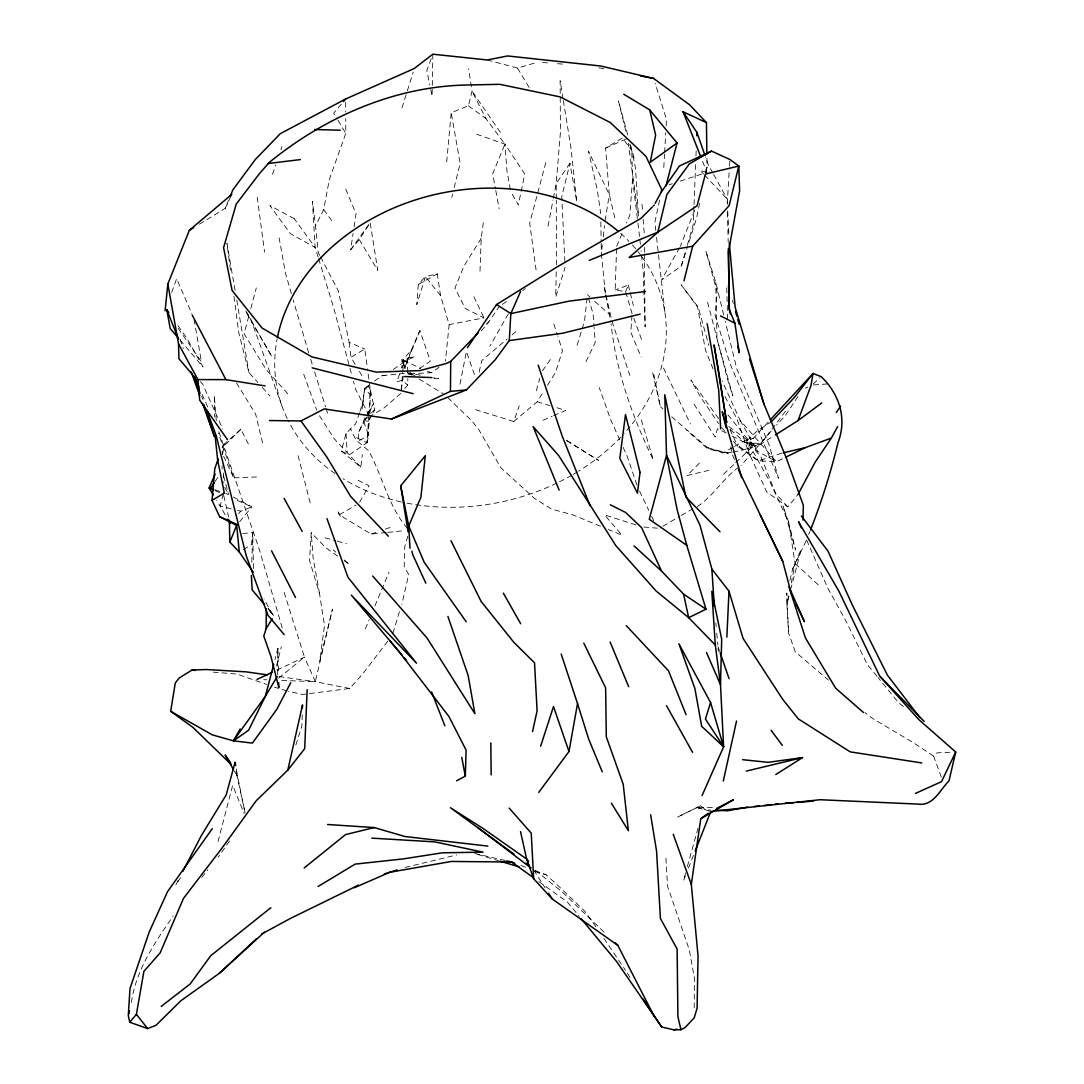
<?xml version="1.0" encoding="UTF-8"?>
<svg xmlns="http://www.w3.org/2000/svg" width="1084" height="1084" viewBox="0 0 1084 1084"><rect width="100%" height="100%" fill="white"/><g stroke="black" fill="none" stroke-linecap="round" stroke-linejoin="round"><path stroke-width="0.75" stroke-dasharray="5 3.75" d="M644.343 253.941L645.129 326.962L643.246 271.732L641.051 250.81M644.343 252.274L644.37 247.274M694.234 1007.876L694.383 977.876L689.248 949.665L667.541 886.156L665.82 856.13M369.942 413.939L370.294 389.481L367.639 370.064M432.841 54.2L432.096 96.178L430.118 86.557M556.227 271.745L555.713 297.097L565.13 267.328M556.377 264.984L556.322 200.133M277.301 674.885L277.897 648.313L274.984 659.478M404.766 388.6L407.692 385.01L407.828 378.668M251.786 562.284L252.748 532.583L242.653 533.599M302.219 714.735L301.853 726.199L295.336 746.591M632.08 313.669L625.59 291.596L615.184 290.038L616.579 248.06M479.995 271.257L481.201 238.358L483.64 220.54M693.963 206.245L693.232 224.7L686.375 248.507M694.031 204.564L695.698 162.6M695.969 155.893L696.158 150.852M359.576 412.855L355.606 423.898L346.053 433.437L341.379 451.012L349.116 454.955L366.934 442.8L368.682 417.923M368.777 416.256L370.294 389.481L367.774 385.281M663.787 167.492L664.546 154.185M664.627 152.519L665.766 132.56M666.145 125.907L666.511 119.254L655.102 83.17M337.639 556.119L325.756 547.677L311.23 532.759L309.536 560.442L319.536 593.72L324.522 625.59L319.604 661.592L332.49 609.072L315.295 681.687L278.656 680.264M631.972 315.349L630.793 332.178L641.145 357.043M727.256 203.928L729.383 167.735M729.505 166.096L729.966 159.524M440.551 295.647L425.47 276.583L418.316 284.442L416.784 304.604L425.47 276.583L437.286 273.9L440.551 295.647L449.142 324.617L445.429 361.135M629.682 144.457L631.769 150.568L632.555 178.725L629.804 215.282L626.511 223.06M419.589 368.519L430.362 361.216L419.901 330.539L411.405 350.024L402.923 359.874L403.627 362.205L400.999 391.744L403.722 373.343M446.689 161.963L451.188 112.682L468.464 105.839L472.068 91.205L468.586 68.753M364.427 390.24L364.617 388.329L369.481 384.522L364.427 390.24L362.056 409.291L364.617 388.329L369.508 393.98M364.942 417.719L358.967 431.73L358.005 441.215L368.75 435.294L368.492 421.269L374.657 409.901L370.294 389.481M587.108 298.114L584.52 321.135L582.054 329.184M605.346 293.385L601.335 253.29L602.46 243.507M603.219 236.989L604.533 225.58M356.65 437.706L366.934 442.8L369.901 417.204M341.379 451.012L360.809 467.123L362.327 454.657M392.909 633.246L399.779 610.563M359.278 239.605L377.774 270.417L370.159 222.735L359.278 239.605L350.606 249.835L353.086 233.467M354.089 226.908L356.067 213.805L345.268 187.898M605.089 220.689L609.303 194.605L605.59 148.074L622.541 137.966L631.769 150.568L635.536 168.183L638.476 216.285L628.246 143.305M222.64 454.02L224.307 444.074L240.878 429.291L248.507 444.291M319.807 255.512L318.262 252.572L315.498 225.892L323.723 209.551L329.333 179.456L345.782 133.373L345.742 118.63M548.03 226.163L553.057 199.971M553.368 198.331L556.187 183.602L560.428 132.18L560.238 97.289M460.022 384.129L466.405 351.528L475.334 377.096M788.556 596.01L786.903 604.113L788.569 633.178L795.331 651.904L828.433 680.088M791.198 583.057L795.155 563.626L788.556 521.919L783.068 506.106L795.602 549.981L788.556 521.919L769.708 481.35L746.578 439.914L748.936 452.827L766.74 491.973L787.824 506.851L798.027 494.412M699.6 203.304L696.565 218.141L687.933 245.241M706.023 171.977L707.039 167.031L706.904 157.166M659.573 200.093L654.885 222.301L655.82 230.675M479.169 372.097L481.689 360.674L507.027 339.129M131.394 1002.497C135.974 969.882 154.917 942.362 173.223 915.953M545.794 162.614L529.697 223.168L536.092 269.984M366.934 442.8L368.75 435.294L363.221 420.484L366.649 417.313M789.911 580.319L792.621 569.195L801.225 549.236L791.117 587.975M563.341 100.514L570.794 146.787L576.823 202.044L569.967 163.25L561.756 196.719L564.981 263.968M451.798 197.288L452.597 194.063M454.182 187.613L460.158 163.427L451.188 112.682M276.515 665.942L281.339 646.755M218.006 841.563L232.667 785.358L244.185 813.569M789.016 596.037L786.903 604.113L786.808 593.029L788.569 633.178M248.724 316.406L244.103 333.818L266.203 369.617L289.658 395.877M250.838 308.479L256.298 287.91M705.711 171.882L707.039 167.031M685.603 872.85L683.462 880.696L685.318 875.98M687.324 866.577L697.974 828.42M223.399 494.033L220.106 505.998L226.773 517.651M536.336 390.796L539.778 378.357M407.747 536.255L404.725 546.959L404.21 566.891L408.668 574.425L401.866 604.411M679.546 247.735L661.457 280.133L681.348 265.959L685.915 250.092M360.023 411.364L363.167 400.944M577.122 345.268L581.566 330.796M401.988 107.885L406.866 92.33M407.354 90.771L413.207 72.113M681.348 265.959L687.432 246.827M272.504 174.334L275.648 165.12M280.919 149.768L281.962 146.706M475.591 409.698L513.775 421.5L519.209 405.904M171.692 292.395L176.651 278.696L191.949 314.035M431.202 58.644L426.825 70.514L429.792 84.959M411.405 350.024L404.427 368.33L402.923 359.874M399.589 374.21L396.649 381.866L402.083 380.362L407.692 385.01M694.627 210.472L680.373 246.258M688.435 868.108L694.017 853.948M806.157 540.659L792.621 569.195M808.637 534.602L809.87 531.567M419.901 330.539L404.427 368.33L403.627 362.205L406.988 358.357L414.847 356.365L403.627 362.205M500.401 132.383L472.068 91.205L485.957 118.63L504.927 144.118L492.678 173.914L495.456 188.819M199.402 224.131L225.174 208.44L228.372 200.716M365.349 628.896L369.183 619.709M374.928 605.915L388.966 572.203M625.59 291.596L628.341 285.065L615.184 290.038M616.633 246.38L622.555 232.382M508.342 313.845L489.887 346.135M225.174 208.44L231.149 195.784M586.01 361.568L595.211 342.49L594.086 327.314M178.183 880.357L175.852 884.869L182.22 875.032M358.967 431.73L368.181 414.142M368.953 412.679L373.546 403.898L365.809 416.337M359.603 502.19L369.061 485.808L356.961 479.724M224.307 444.074L222.084 447.895L240.878 429.291M733.001 452.204L747.147 448.884L753.353 438.302L768.217 422.096M481.201 238.358L463.844 266.325L454.928 288.181L465.307 308.479L483.979 317.883L449.142 324.617M513.775 421.5L537.203 401.757L544.114 390.701M547.569 385.186L555.333 372.761L562.515 350.701L557.921 336.582M229.551 841.076L218.128 857.2M798 396.419L785.195 415.822L776.564 425.172M215.079 481.513L217.762 477.475M569.967 163.25L556.187 183.602L556.309 198.48M481.35 330.864L488.87 321.799L498.789 307.124M542.461 370.796L551.011 358.709M350.606 249.835L370.159 222.735M785.548 411.229L764.694 438.722L740.928 465.605M387.747 641.172L362.828 673.814L349.712 688.476L302.246 694.492L288.425 691.307M201.719 877.403L207.871 869.829M239.713 521.648L251.867 506.838L232.965 496.865M747.147 448.884L760.548 443.6L771.171 431.026M341.325 104.118L333.682 113.129L337.138 118.901M238.629 513.681L240.756 511.228L251.867 506.838L234.28 499.128M486.553 324.197L488.87 321.799M699.424 463.085L687.066 475.537L708.99 470.334M941.332 777.106L933.636 756.185L936.996 752.852L952.592 752.147M723.584 474.196L734.518 463.803M735.724 462.651L752.716 446.486M731.985 435.998L745.006 442.557L757.933 430.294L770.968 422.123M371.229 413.072L374.657 409.901M813.176 384.007L820.046 377.72M400.863 393.384L383.966 408.031L370.132 416.337M697.337 506.648C713.855 495.537 723.462 477.692 739.667 466.581M512.095 334.82L518.437 329.428M278.561 678.245L304.455 657.107L283.723 591.119M502.488 304.387L508.653 299.848M386.161 532.542L371.162 534.087L339.292 514.846L355.986 505.049M406.988 358.357L407.936 373.912L431.486 372.679L439.006 367.286M393.302 369.481L402.814 362.855L401.893 359.17L420.47 368.397M374.536 381.012L382.11 375.742L385.145 375.172M522.664 290.512L525.469 288.656M730.44 429.616L745.006 442.557L756.768 446.649L773.854 435.863M662.947 526.255L679.885 516.214M243.344 549.615L251.407 544.696L252.748 532.583L253.548 571.349M355.173 364.292L350.972 357.3L364.766 349.021L367.422 368.438M368.75 417.164L363.221 420.484L368.492 421.269M671.701 416.839L707.622 447.719L722.865 453.017L733.001 447.258M734.437 446.445L743.123 441.513L753.353 438.302M681.28 515.415L692.5 509.033M418.316 284.442L437.286 273.9M700.562 805.751L677.27 817.241L700.562 805.751L705.549 809.829L710.589 810.046M782.553 458.762L776.523 461.716L758.339 460.808L737.703 446.391L733.434 441.364M276.894 670.075L304.455 657.107L315.295 681.687L349.712 688.476M407.936 373.912L410.85 372.571M805.168 388.194L807.919 386.934M605.59 148.074L627.595 138.359M543.03 420.28L552.108 416.337M553.626 415.687L565.726 410.429L556.214 407.53M371.162 534.087L379.007 531.336M385.281 529.141L393.126 526.39M669.194 184.727L672.337 183.711M680.196 181.136L706.917 172.383L702.025 159.944M405.159 867.417L456.73 854.937M487.19 59.959L517.515 68.102L537.501 62.208M731.415 452.57L722.865 453.017M781.686 453.193L758.339 460.808L737.459 444.996M382.11 375.742L405.795 373.113L412.177 375.186M387.828 532.366L404.481 530.645M813.569 384.956L827.458 383.939M234.171 477.841L256.488 476.96M710.792 811.455L696.28 807.377L714.912 807.688M263.669 679.682L266.989 679.817M433.912 378.424L438.668 378.655L433.695 377.706M643.815 526.987L657.311 528.179M745.006 442.557L760.548 443.6M542.596 62.465L549.236 63.008M557.528 63.685L562.501 64.105M213.223 672.148L236.976 674.058L266.65 684.424M278.995 676.524L315.295 681.687M420.416 375.199L407.137 372.679L414.969 375.538M598.978 67.831L607.257 69.444M286.894 690.942L274.469 687.161M505.13 860.52L474.453 853.433L498.342 860.628M231.231 508.816L220.106 505.998L216.719 500.456M237.586 510.428L240.756 511.228M696.28 807.377L705.549 809.829M707.622 447.719L728.272 453.302L707.825 448.966L686.782 430.334M325.078 537.786L335.769 540.753M337.3 541.173L346.474 543.721M534.968 871.55L546.119 874.774L559.588 887.078L585.021 911.468L597.284 928.636M706.917 172.383L700.183 170.418L703.557 173.996M537.203 401.757L549.886 405.606M635.956 524.9L604.601 514.914L621.959 535.13L608.151 529.426M427.448 371.378L431.486 372.679M476.54 134.199L504.927 144.118L524.792 174.104L518.301 205.052L510.645 191.204M215.12 489.805L224.103 492.976M225.607 493.505L228.602 494.561L222.64 472.353M521.011 865.493L527.285 867.81M535.13 870.709L546.119 874.774M600.482 526.255L572.853 514.846L551.444 509.046L534.534 498.423L500.849 467.773L478.735 429.521L471.513 420.511L448.356 398.248M320.579 256.989L338.33 290.878L349.156 342.368L364.766 349.021M215.052 490.632L220.987 493.261M726.199 433.085L717.527 428.722L715.183 437.096L692.717 402.096M727.96 414.847L757.526 451.31L776.523 461.716L740.033 420.24L722.174 380.985M419.101 379.048L444.697 394.725M566.62 440.402L598.517 460.361L566.526 440.565M933.636 756.185L913.135 742.526L872.512 718.435L864.924 712.567M344.251 560.794L349.536 564.547L344.509 560.022M538.816 881.549L567.406 902.051L579.195 916.305M728.827 426.595L756.768 446.649M468.464 105.839L485.957 118.63M903.5 706.578L898.392 702.5L878.054 677.581M535.333 870.276L562.366 892.105L605.766 933.771M587.487 294.834L589.913 296.989M594.764 301.311L609.316 314.265L610.82 322.314M652.69 372.855L660.4 406.717L662.907 408.966M333.208 549.832L335.715 552.095M200.242 381.676L202.559 383.79L222.776 429.156M795.155 563.626L818.596 585.143M360.809 467.123L333.994 438.505L318.71 414.535M704.681 175.188L727.134 198.968L727.378 204.022M787.824 506.851L775.697 493.532L761.28 457.421L746.578 439.914M233.968 296.352L238.805 332.896L248.968 372.611L257.843 382.503M262.287 387.435L270.052 396.094M180.052 340.078L203.047 367.002L187.098 338.587L177.437 324.888M721.687 427.543L725.955 432.57M268.71 609.777L273.886 615.997L268.249 608.219M876.97 676.281L867.336 664.478L846.265 621.593L827.769 588.043L806.713 540.198M323.723 209.551L333.628 223.358M718.57 418.587L690.901 379.969L700.576 397.069L718.611 423.627M178.074 328.249L201.421 361.771L194.226 320.295M268.209 608.3L272.775 614.98L264.049 598.883M603.869 938.351L625.522 970.288M246.393 312.327L272.003 356.839L245.946 311.853M407.313 528.342C388.777 506.54 383.058 478.532 370.2 453.613L368.113 450.321L355.918 439.901L350.498 428.912M533.721 870.046L545.157 887.931M236.447 382.909L255.661 414.156L263.358 446.134M245.865 310.972L250.851 319.143L282.03 406.256M627.338 973.107L630.793 978.825M359.373 371.297L363.574 378.289M338.005 120.351L345.782 133.373M517.515 68.102L530.632 90.067M234.347 771.022L237.694 776.835L245.106 812.959L235.878 770.71L237.694 776.835L235.96 767.106M740.033 420.24L757.526 451.31M712.879 173.061L708.137 164.429L705.454 156.801M713.679 174.51L727.134 198.968M725.02 396.568L736.917 418.912L748.936 452.827M224.781 487.339L228.602 494.561M369.156 415.741L355.633 389.305L353.465 381.256M340.417 516.309L337.612 510.591L339.292 514.846M663.571 368.14L690.386 423.898M473.857 296.759L483.979 317.883M639.587 491.147L648.801 510.401M651.633 516.323L653.76 520.767M223.67 456.296L233.629 477.637L218.412 433.139M730.006 429.494L737.703 446.391M619.777 439.887L610.915 420.28L599.235 387.598M623.178 447.435L627.27 456.486L636.918 485.104M405.281 368.465L402.814 362.855L401.947 368.072L401.893 359.17M202.125 394.359L208.182 408.248M713.015 368.777L705.454 350.064L697.568 306.975L681.172 284.807L698.204 307.165L708.828 345.417M732.554 454.995L734.383 459.521M633.761 318.208L642.148 340.945M201.678 396.229L202.843 399.373M303.737 374.21L316.691 410.023M718.001 646.633L719.586 651.213M611.999 321.27L629.831 375.416M180.256 339.265L183.318 348.574M553.829 324.035L557.406 335.024M218.873 431.703L259.699 550.577L282.301 628.164M723.706 314.983L715.779 282.341L705.847 250.96L717.242 292.138L715.088 315.363L727.649 356.108L730.508 364.752L778.488 478.288L769.071 444.738L736.781 368.831L725.291 321.501M308.683 352.91L293.249 300.092M310.674 359.251L312.653 365.593M314.645 371.92L325.566 406.785M326.067 408.37L328.547 416.283M318.1 257.098L315.132 247.409L312.436 201.461L315.498 225.892M318.601 258.71L333.493 307.124L349.549 366.744M641.308 419.887L653.354 460.063C632.473 417.001 616.091 371.663 611.119 323.926M588.422 297.992L593.083 313.832L593.964 325.634M291.393 293.683L285.377 272.843L279.144 237.924M732.377 300.322L733.272 303.493M627.772 135.012L618.449 100.961L626.403 133.481M630.427 144.741L634.872 160.96M349.983 368.357L351.717 374.807M707.595 302.179L728.543 382.909L732.811 395.714L716.944 338.845L715.779 282.341M298.114 455.687L310.322 503.477M628.341 285.065L629.899 291.379M630.278 292.965L633.381 305.607M614.818 217.748L609.303 194.605L588.476 151.15L597.298 189.876L600.699 213.629M730.643 446.974L731.795 451.784M604.127 286.948L605.631 293.493M605.997 295.119L611.24 318.005M223.765 495.673L228.602 516.933M653.896 374.603L660.4 406.717M605.658 294.983L609.316 314.265M495.767 190.486L499.155 208.711M510.361 189.659L506.973 170.987L504.927 144.118M319.536 593.72L313.154 558.179L311.23 532.759M235.093 290.471L226.935 243.209L230.892 273.1M236.773 300.241L248.968 372.611M563.07 98.861L560.143 80.677L560.225 95.636M257.247 197.166L264.55 252.111M632.555 178.725L637.731 221.502M637.92 223.155L639.519 236.312M349.156 342.368L350.972 357.3M656.565 237.382L665.169 314.482M639.858 239.537L640.373 244.361M715.846 623.151L716.158 626.511M716.768 633.219L717.852 644.953M216.299 420.646L214.293 395.43L214.537 416.988M642.026 204.307L642.649 212.532M643.151 219.117L644.275 233.941M718.109 648.286L718.326 651.606M346.053 433.437L347.137 452.258M727.716 210.77L728.949 236.055M222.247 451.242L222.41 454.575M223.331 472.976L223.819 483.017M222.044 465.713L222.152 469.074M726.754 287.897L727.635 320.918M727.459 212.179L728.191 241.922M277.897 648.313L278.507 674.492M600.834 221.895L601.159 241.718M601.173 243.372L601.335 253.29M345.688 102.248L345.728 112.072M641.904 256.8A197.667 157.261 -13.1 0 1 624.289 433.302M620.847 437.028A197.667 157.261 -13.1 0 1 578.721 471.106M577.325 471.96A197.667 157.261 -13.1 0 1 573.097 474.48M571.661 475.307A197.667 157.261 -13.1 0 1 558.395 482.339M556.878 483.071A197.667 157.261 -13.1 0 1 402.841 502.285M401.216 501.933A197.667 157.261 -13.1 0 1 343.086 478.789M335.037 473.532A197.667 157.261 -13.1 0 1 287.883 420.036M287.152 418.519A197.667 157.261 -13.1 0 1 277.016 339.482M620.658 233.399A197.667 157.261 -13.1 0 1 628.937 241.325M632.379 245.011A197.667 157.261 -13.1 0 1 640.915 255.445M294.279 218.724L269.848 205.486L290.377 233.697L315.132 247.409L294.279 218.724"/><path stroke-width="1.5" d="M269.496 420.538L300.973 420.958L324.184 408.939L391.568 419.034L450.443 391.365L450.727 361.378L478.464 332.585M278.696 682.676L278.818 687.581L271 656.674L263.791 636.064L266.122 628.679L266.339 608.923M253.263 572.203L239.307 552.068L229.835 542.041L229.347 520.198M803.027 520.117L803.312 505.252L786.198 457.705L763.868 403.831L749.586 359.197M456.554 780.819L465.321 776.171L466.093 750.101L448.898 716.456L398.776 651.294L351.338 595.17L416.5 663.178L347.95 577.257L326.989 518.626M302.422 708.177L302.517 704.898L287.802 770.128L256.258 800.71L222.084 847.973L183.535 898.297L160.134 952.863L143.915 971.318L136.394 1014.339L129.728 1022.226L147.627 1028.581L155.933 1025.329L180.879 1000.749L219.361 973.296L264.347 932.226M696.768 135.744L696.904 132.383L683.056 111.747L706.456 122.627L706.863 153.874M307.165 689.695L304.685 748.705L287.802 770.128M726.849 637.135L729.004 591.173L711.876 569.141L700.007 525.252L666.538 455.253L664.777 394.766L685.874 497.055L720.033 531.783M391.568 419.034L466.364 389.942L495.28 359.698L509.263 340.566L510.849 313.601L520.605 291.379M219.659 516.716L237.911 524.846L236.678 525.347L219.659 516.716L212.03 500.388L214.822 468.545L218.182 459.02M165.093 310.674L167.857 283.954L189.375 230.242L231.813 194.375M581.349 918.893L616.715 961.671L661.687 1027.009L673.747 1029.8L680.942 1029.746L685.007 1027.632L694.194 1017.876L697.093 1008.255L698.042 955.885L691.321 884.422L700.765 818.677L708.286 813.271M655.156 203.318L661.24 192.153L661.66 189.456L645.956 156.353L610.265 122.506L560.062 96.882L499.778 84.322L464.209 85.067C392.733 87.126 324.184 117.641 269.252 162.437L259.659 173.386L236.258 204.036L223.575 247.653L232.098 290.498L262.125 328.086L311.853 356.88L376.202 372.11L419.914 370.606L446.256 363.506L450.727 361.378M538.721 792.418L568.978 751.524L577.528 703.611L561.2 654.058M532.556 731.564L537.095 710.833L534.534 662.798L513.748 642.216L481.133 601.471L450.944 540.672M723.313 781.022L736.524 721.036M801.279 527.854L798.556 521.675L838.88 591.187L879.72 676.145L918.853 719.64L955.709 752.011L949.015 780.819C939.882 789.938 933.256 806.564 917.741 804.084L820.114 799.721L710.792 811.455M128.684 1013.987L129.457 1010.694M231.068 764.383L193.006 727.459L170.676 711.294L175.269 683.083L179.145 678.015L191.949 670.075L206.285 669.519L246 671.836L267.45 674.885M683.963 280.919L692.676 246.19L729.125 205.608L738.8 166.055L729.966 159.524L711.51 151.096L679.411 166.015L661.24 192.153M666.05 185.757L677.066 142.993L649.682 109.85L623.747 94.24M273.724 664.262L265.404 696.158L248.642 730.196L233.453 740.846L212.328 734.871L170.676 711.294M706.497 652.527L720.494 684.709L715.291 644.98L711.809 591.336L721.7 639.235L720.494 684.709L723.611 746.808L701.687 726.334L694.885 688.543L678.923 643.815L710.562 702.5L705.44 719.031L723.611 746.808L702.012 795.67M540.645 746.185L553.504 706.538L568.978 751.524M775.277 434.969L798.041 420.578L810.954 385.647L813.027 373.452L821.198 376.676C839.165 393.695 847.281 418.505 838.067 442.407C830.845 472.19 821.686 501.526 810.493 530.049M695.264 850.804L710.169 813.027M229.835 542.041L236.678 525.347L239.307 552.068M230.296 196.082L232.843 189.903L255.296 159.538L280.349 133.644L345.688 98.983L414.224 68.522L432.841 54.2L487.19 59.959L507.637 55.961L600.793 66.016L653.611 78.454L689.681 104.85L706.456 122.627M215.12 474.264L209.117 488.003L213.345 494.927M955.709 752.011L941.508 781.686L915.384 793.434M182.844 871.36L201.488 835.33L226.177 794.924L235.106 762.228L235.675 765.48M290.742 682.73L276.691 709.532L252.396 743.109L233.453 740.846L240.133 728.949M654.221 205.039L653.462 205.933M798.027 494.412L815.209 462.082L831.347 438.072L837.62 426.649M277.26 676.538L265.404 696.158L233.453 740.846M266.122 628.679L272.165 618.815M213.575 489.982L209.117 488.003L210.621 488.22L214.185 482.854M467.407 347.72L496.553 304.536L556.553 267.26L640.929 218.412L652.392 206.949M836.306 412.435L840.696 406.039M212.274 828.664L167.532 891.671L149.172 932.118L129.999 988.513L128.291 1015.627L129.728 1022.226M408.072 531.851L400.714 485.849L425.321 455.687L420.904 497.244L408.736 525.997L409.982 548.26M343.506 101.544L345.688 98.983M770.453 419.684L813.027 373.452L794.301 397.53L770.968 422.123M219.361 973.296L256.502 938.73M304.17 867.959L345.579 834.585L374.183 827.566L405.05 836.536L487.841 846.103M270.81 907.728L210.797 955.668L190.174 983.96L161.204 1006.413M798.041 420.578L821.767 402.963M677.066 142.993L650.278 162.234L655.63 135.026L649.682 109.85M775.832 774.504L802.539 757.594L768.163 762.323L742.621 759.694M261.461 934.11L290.458 918.419L358.438 885.14M189.375 230.242L193.67 227.626M318.14 886.468L355.118 864.124L403.356 858.894L442.462 852.796L483.03 852.146L434.752 841.875L371.812 838.135M212.03 500.388L224.32 493.044L217.667 460.158L215.052 435.226M700.765 818.677L733.489 799.748L716.47 808.529M711.51 151.096L689.343 163.914L666.904 194.47L657.839 232.179L629.14 257.491L692.676 246.19M686.795 545.36L649.275 519.277L666.538 455.253L676.917 508.762L686.795 545.36L705.982 609.181L688.665 617.677L656.01 590.902L615.807 545.591L558.653 455.524L533.111 426.581L559.154 490.117M785.575 457.285L805.168 447.678L831.347 438.072M257.003 679.424L272.314 672.229M354.211 887.769L389.901 872.254L451.378 861.455L511.594 862.01L514.737 863.176M589.276 260.377L657.839 232.179L697.039 205.852L705.44 174.036L738.8 166.055L739.627 190.852L728.434 251.84L729.315 309.414L730.413 314.211M384.319 873.961L397.137 869.937M640.17 314.103L562.569 333.249L509.263 340.566M746.32 771.09L802.539 757.594M783.244 452.827L805.168 447.678M673.747 1029.8L676.958 1029.177M775.223 804.233L778.122 803.732M645.319 291.515L569.114 301.135L510.849 313.601L496.553 304.536M267.829 163.535L300.363 159.592M747.743 807.092L727.378 810.778L715.63 810.263M754.301 806.469L759.22 805.995M764.139 805.52L770.697 804.897M450.443 391.365L466.364 389.942M796.862 802.431L813.325 801.09M785.724 803.041L793.569 802.702M167.857 283.954L178.535 343.94L197.925 379.576L225.906 379.63L264.97 385.89M314.726 129.524L340.24 130.215M404.495 376.527L431.947 377.584M327.558 824.504L374.183 827.566M191.949 670.075L195.228 670.4M921.766 762.933L850.195 751.862L798.258 718.855L782.594 699.18L743.068 638.408L729.004 591.173M640.359 75.88L653.611 78.454M506.743 860.899L511.594 862.01L533.369 877.634M312.192 367.842L413.139 393.668M499.927 861.116L519.033 866.861M210.621 488.22L213.616 489.277M720.454 315.905L734.898 323.195L739.22 352.625L737.743 346.23M610.306 504.792L625.685 512.515L641.647 527.732L661.525 571.065L683.584 594.14L705.982 609.181M520.523 831.631L526.634 859.016L528.464 861.861L526.634 859.016L482.868 828.339L450.402 807.729L514.101 854.206M526.634 859.016L533.653 878.717L552.19 898.948L617.826 945.343L654.248 1016.48M526.201 863.108L528.897 865.086M477.773 827.526L531.052 868.027M863.474 712.5L835.696 688.245L805.453 638.015L788.935 586.796L804.45 621.701L796.049 604.289M634.005 545.875L661.525 571.065M615.414 943.026L617.826 945.343M879.72 676.145L924.096 721.348M715.291 644.98L688.665 617.677L683.584 594.14M388.329 536.173L350.633 496.458L326.894 457.15L300.973 420.958M626.295 625.658L668.489 670.806L686.064 714.654M509.141 808.081L531.228 833.122L533.653 878.717M372.666 576.051L426.947 637.893L474.873 713.665L468.139 675.467L447.922 616.471M177.871 337.517L170.202 328.547L166.814 309.807L168.752 312.544M390.348 641.308L402.259 655.468M404.427 658.042L406.581 660.617M284.184 634.628L267.911 615.17L246.203 555.672L216.136 435.511L206.881 410.362M264.577 604.791L252.179 589.859L251.366 575.482M136.394 1014.339L147.627 1028.581M919.869 717.608L887.349 675.047L851.875 604.086L828.013 551.133L801.401 515.984M771.144 730.372L782.336 745.358M227.491 439.738L199.7 400.145L197.925 379.576M230.689 762.824L225.147 755.033L233.507 769.572M466.228 621.796L424.21 562.298L408.736 525.997L400.714 485.849M661.687 1027.009L642.92 998.825M548.545 893.243L552.19 898.948M611.417 803.23L628.395 830.723L623.192 784.233L606.308 736.822L605.617 687.825L583.775 643.124M227.599 519.101L230.093 523.477M503.342 593.138L520.659 623.707M666.524 705.725L692.568 752.337M284.13 498.41L302.219 531.499M192.247 315.187L225.906 379.63M271.556 550.862L295.525 597.541M738.651 470.117L782.729 561.309L791.415 593.951M760.263 515.036L782.729 561.309M425.795 583.151L412.625 554.385L411.974 551.16M198.778 386.636L194.741 377.368L178.914 358.682L178.535 343.94M610.075 641.985L628.679 686.673M602.27 771.849L588.815 739.451L577.528 703.611M734.898 323.195L729.315 309.414L728.353 248.534M590.048 505.632L562.189 436.053L538.192 365.132M166.814 309.807L178.548 339.278M683.056 111.747L700.792 156.841M431.622 692.012L444.874 725.806M198.792 388.37L194.741 377.368L200.066 393.343M673.245 834.274L691.321 884.422M191.245 371.961L199.727 395.565M202.559 403.438L214.429 436.473L203.792 404.522M696.904 132.383L704.925 155.283M720.115 652.744L729.071 678.665M763.868 403.831L735.142 307.178L729.288 242.789M741.7 477.678L722.256 411.703L726.077 427.733M710.562 702.5L723.611 746.808M728.34 286.013L729.234 289.184M735.508 311.447L736.863 316.216M737.757 319.401L739.098 324.17M680.942 1029.746L677.907 1016.643L677.134 949.096L660.4 918.405L656.579 851.211L650.63 814.748M461.77 757.431L465.321 776.171M707.188 323.75L718.746 390.674L720.643 428.83M714.315 606.39L711.876 569.141M490.822 742.946L491.147 774.897M277.341 337.842A197.667 157.261 -13.1 0 1 417.055 199.402A197.667 157.261 -13.1 0 1 618.137 231.231M640.034 472.339L637.433 493.152L619.818 458.369L625.495 414.549L640.034 472.339M718.014 367.422L714.031 344.929L726.673 422.584L718.014 367.422"/></g></svg>
